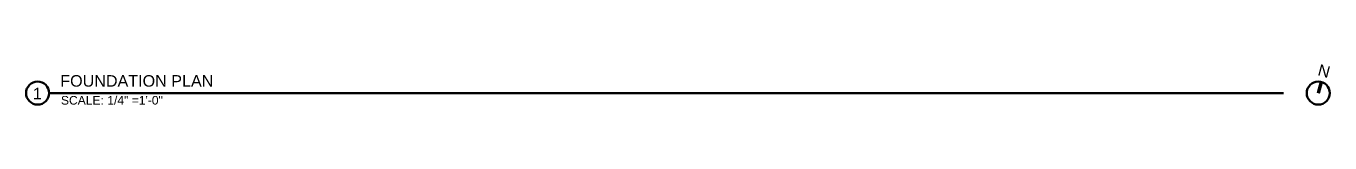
# Model space of a CAD drawing. Header units: inches. Extents: x -54 to 15382, y 469 to 41738.
# Drawn here: x 54 to 732, y 6395 to 6417 of the extents above; entities that cross this region are included whole.
import ezdxf

# ---------------------------------------------------------------- set-up
doc = ezdxf.new("R2010")
doc.units = ezdxf.units.IN
doc.header["$MEASUREMENT"] = 0
doc.layers.get('0').update_dxf_attribs({"lineweight": 9})
doc.layers.add('5', color=7, linetype='Continuous', lineweight=50)
doc.layers.add('TB-11x17', color=7, linetype='Continuous', lineweight=50)
doc.styles.get("Standard").update_dxf_attribs({"font": 'arial.ttf'})

msp = doc.modelspace()

# ---------------------------------------------------------------- linework, layer by layer
at = {"layer": '5', "ltscale": 0.1}
for p, q in [((66.0000785, 6401.5008975), (708.0000785, 6401.5008975)), ((725.758597, 6401.5656022), (727.3115113, 6407.3611572)), ((726.0000785, 6401.5008975), (727.5529927, 6407.2964524)), ((726.2415599, 6401.4361927), (727.7944742, 6407.2317477))]:
    msp.add_line(p, q, dxfattribs=at)
for centre in [(60.0000785, 6401.5008975), (726.0000785, 6401.5008975)]:
    msp.add_circle(centre, 6, dxfattribs=at)

# ---------------------------------------------------------------- texts
at = {"ltscale": 0.1, "insert": (729.032985, 6413.0402258), "char_height": 6, "width": 11.15057809, "attachment_point": 5, "rotation": 345}
msp.add_mtext('{N}', dxfattribs=at)
at = {"ltscale": 0.1, "char_height": 6}
for s, insert, width, attachment_point in [('{FOUNDATION PLAN}', (71.7740436, 6410.8720509), 79.721521148, 1), ('{1}', (59.8934344, 6401.3052195), 11.15057809, 5)]:
    msp.add_mtext(s, dxfattribs=dict(at, insert=insert, width=width, attachment_point=attachment_point))
at = {"layer": 'TB-11x17', "ltscale": 0.5, "insert": (72.1184716, 6400.0135137), "char_height": 4.5, "width": 73.076179956, "attachment_point": 1}
msp.add_mtext('\\A1;SCALE: 1/4" =1\'-0"', dxfattribs=at)

doc.saveas('drawing.dxf')
